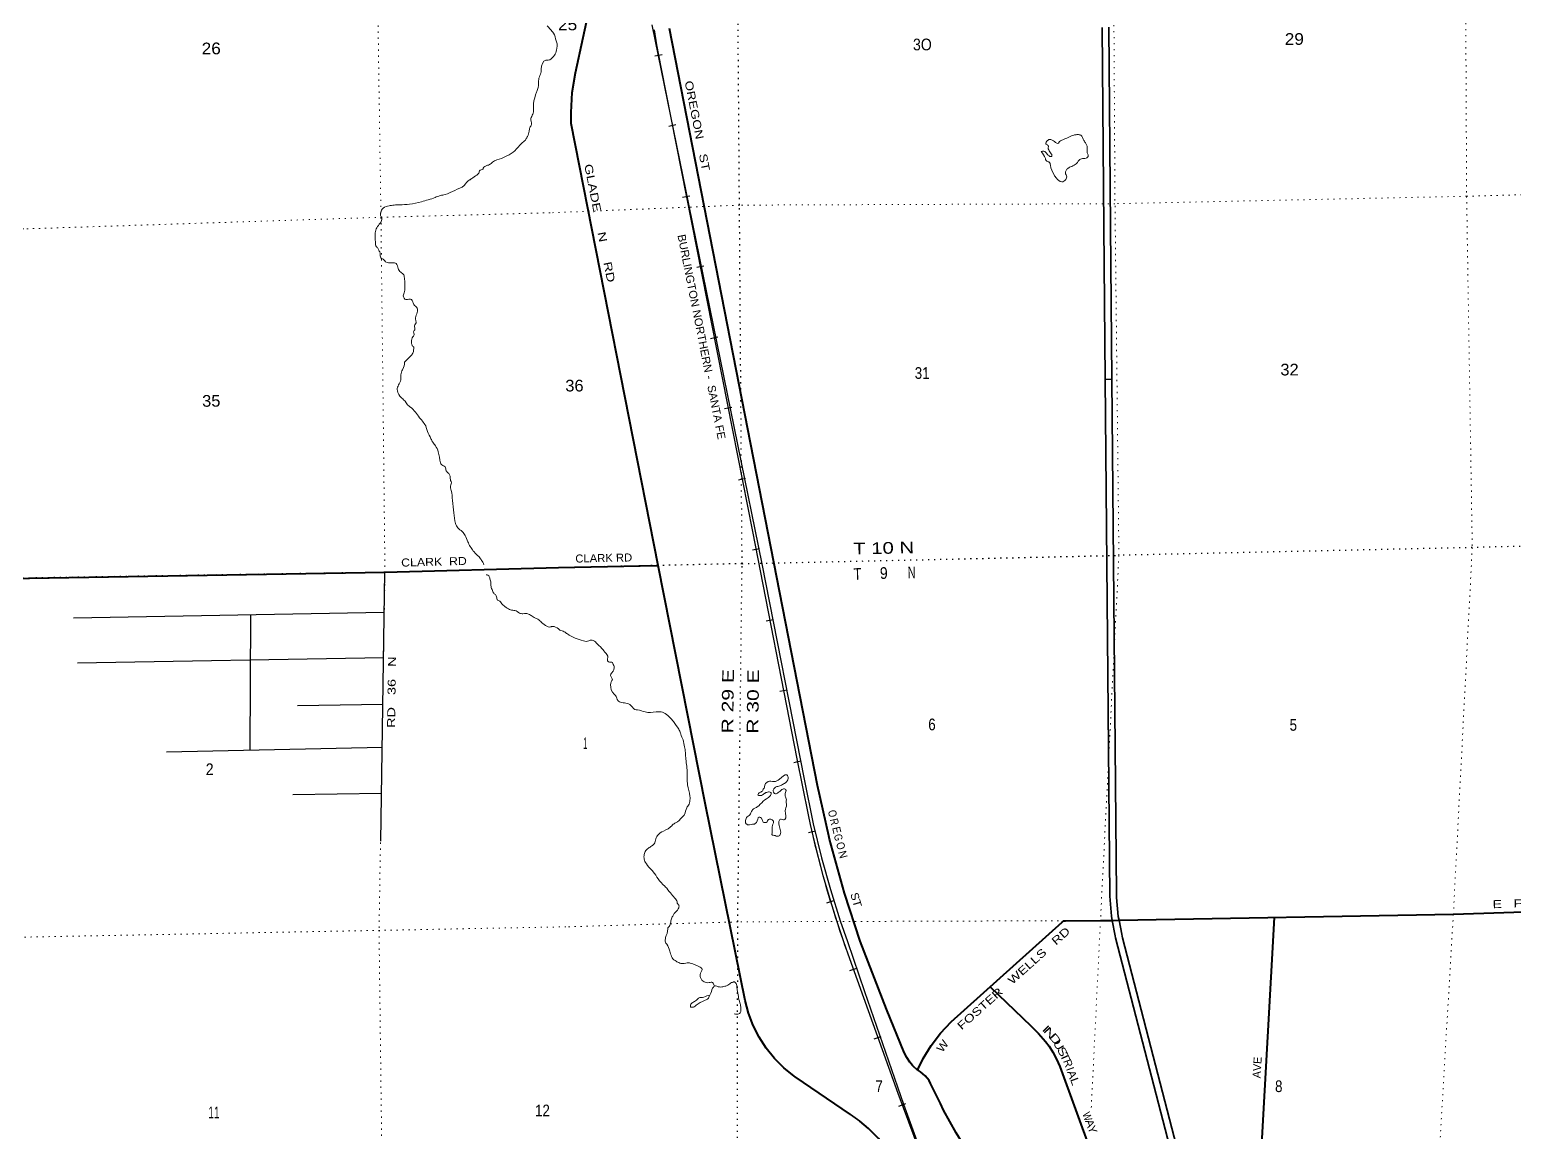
# Model space of a CAD drawing. Header units: feet. Extents: x 245918 to 509309, y -547785 to -360805.
# Drawn here: x 467288 to 489550, y -442994 to -426471 of the extents above; entities that cross this region are included whole.
import ezdxf
from ezdxf.enums import TextEntityAlignment as Align

# ---------------------------------------------------------------- set-up
doc = ezdxf.new("R2010")
doc.units = ezdxf.units.FT
doc.header["$LTSCALE"] = 60
doc.linetypes.add('DOTTED', pattern=[1.5, 0.3, -1.2])
for name, color, linetype, lineweight in [('20', 7, 'Continuous', 35), ('21', 7, 'Continuous', 25), ('26', 7, 'Continuous', 40), ('27', 7, 'Continuous', 13), ('29', 7, 'Continuous', 25), ('34', 7, 'Continuous', 25), ('39', 7, 'Continuous', 13), ('6', 7, 'DOTTED', 25), ('7', 7, 'DOTTED', 13)]:
    doc.layers.add(name, color=color, linetype=linetype, lineweight=lineweight)
doc.layers.add('30', color=7, linetype='Continuous')

msp = doc.modelspace()

# ---------------------------------------------------------------- linework, layer by layer
at = {"layer": '20'}
for points in [[(483416.97, -431708.14), (483397, -429422.04), (483370.92, -426436.66)], [(483516.95, -431705.65), (483497, -429421.17), (483470.91, -426434.17)], [(483520.5, -439818.73), (483508.76, -439756.07), (483484.64, -439456.7), (483416.97, -431708.14)], [(483622.26, -439816.89), (483611.79, -439762.42), (483586.64, -439475.46), (483584.61, -439452.27), (483584.37, -439425.46), (483516.95, -431705.65)], [(485620.16, -447971.32), (485238.77, -446511.21), (484958.11, -445428.5), (483570.55, -440077.6), (483564.05, -440051.28), (483520.5, -439818.73)], [(485723.14, -447969.92), (485342.05, -446510.94), (485335.98, -446487.72), (485329.04, -446460.94), (485061.39, -445428.41), (485048.43, -445378.41), (483673.83, -440077.5), (483668.05, -440055.21), (483662.73, -440027.5), (483622.26, -439816.89)]]:
    msp.add_lwpolyline(points, dxfattribs=at)
at = {"layer": '21'}
msp.add_line((483416.97, -431708.14), (483516.95, -431705.65), dxfattribs=at)
at = {"layer": '26'}
for p, q in [((472615.87, -434601.84), (475217.29, -434532.44)), ((483520.5, -439818.73), (483622.26, -439816.89))]:
    msp.add_line(p, q, dxfattribs=at)
at = {"layer": '26', "lineweight": 35}
msp.add_line((479734.87, -442825.07), (479595.23, -442729.46), dxfattribs=at)
at = {"layer": '26'}
for points in [[(476714, -434500.6), (475409.57, -427876.31), (475405.56, -427712.1), (475422.5, -427413.85), (475470.53, -427119), (476163.23, -423932.83)], [(480602.92, -442059.23), (480593, -442052.2), (480546.78, -442011.58), (480528.12, -441991.35), (480505.12, -441966.4), (480485.85, -441941.35), (480440.61, -441873.02), (480402.48, -441799.81), (480137.14, -441151.43), (479740.8, -440131.91), (479506.52, -439410.46), (479283.05, -438599.6), (479276.17, -438574.64), (479270.55, -438549.6), (479102.05, -437798.47), (476881.94, -426452.74)], [(475217.29, -434532.44), (476688.31, -434501.14), (476714, -434500.6)], [(479595.23, -442729.46), (478764.33, -442160.52), (478750.44, -442150.55), (478597.33, -442026.84), (478457.99, -441887.8), (478333.95, -441734.96), (478226.56, -441569.99), (478137.01, -441394.71), (478066.26, -441211.02), (478015.11, -441020.94), (477420.27, -438087.24), (476714, -434500.6)], [(457979, -434857.94), (461922.18, -434771.43), (467286.62, -434688), (472615.87, -434601.84)], [(483622.26, -439816.89), (488635.99, -439726.23), (493923.19, -439549.59), (499021.4, -439485.68), (499111.11, -439485.6)], [(480602.92, -442059.23), (480614.99, -442034.48), (480685.92, -441888.95), (480806.59, -441691.61), (480947.23, -441507.96), (481106.29, -441340.03), (482769.89, -439846.33), (482795.14, -439823.65), (482819.89, -439823.58), (483344.25, -439821.92), (483520.5, -439818.73)], [(485950.25, -439774.79), (485704.14, -444154.94), (485718.87, -444645.46), (485755.66, -444983.91), (485786.86, -445132.97), (485817.07, -445232.48), (485864.77, -445312.84), (485963.12, -445450.42), (486020.65, -445515.33), (486739.14, -446222.35), (486882.66, -446386.96), (486930.03, -446454.4), (486956.08, -446538.24), (487012.93, -447177.63)], [(481689.05, -440816.78), (482301.95, -441398.07), (482416.69, -441515.59), (482522.21, -441632.12), (482575.85, -441703.78), (482631.32, -441795.46), (482686.79, -441896.79), (482736.3, -442006.1), (483693.62, -444639.46)], [(485520.17, -447972.69), (483203.56, -448004.38), (483178.54, -448004.72), (483169.33, -447979.78), (481692.84, -443981.66), (481595.01, -443744.69), (481388.58, -443341.86), (481179.62, -443002.08), (480990.37, -442662.31), (480943.66, -442563.37), (480802.59, -442271.91), (480797.25, -442260.84), (480774.33, -442220.4), (480747.31, -442182.57), (480716.48, -442147.78), (480682.18, -442116.4), (480644.79, -442088.78), (480643.2, -442087.78), (480602.92, -442059.23)], [(483543.49, -452559.27), (483538.71, -452192.71), (483537.71, -452161.77), (483523.52, -452013.82), (483493.94, -451868.16), (483449.3, -451726.39), (480358.03, -443627.26), (480263.05, -443436.08), (480148.6, -443255.88), (480015.94, -443088.63), (479866.53, -442936.17), (479734.87, -442825.07)]]:
    msp.add_lwpolyline(points, dxfattribs=at)
at = {"layer": '29'}
for p, q in [((472553.49, -438633.36), (472615.87, -434601.84)), ((467943.98, -435286.29), (472605.89, -435201.85)), ((470594.25, -437267.06), (470606.77, -435238.06)), ((468005.36, -435957.15), (472596.14, -435876.72)), ((471305.47, -436598.26), (472585.32, -436576.17)), ((469340.39, -437293.56), (472579.77, -437225.1)), ((471235.03, -437933.42), (472564.65, -437912.22))]:
    msp.add_line(p, q, dxfattribs=at)
at = {"layer": '34'}
for p, q in [((476661.11, -426862.54), (476769.75, -426841.76)), ((476870.72, -427914.42), (476979.23, -427892.95)), ((477078.92, -428980.07), (477187.43, -428958.6)), ((477289.6, -430031.38), (477398.11, -430009.91)), ((477497.8, -431097.03), (477606.31, -431075.56)), ((477708.49, -432148.34), (477816.99, -432126.87)), ((477915.53, -433214.12), (478024.07, -433192.82)), ((478124.33, -434265.76), (478232.89, -434244.55)), ((478329.9, -435331.91), (478438.46, -435310.71)), ((478537.99, -436383.74), (478646.55, -436362.54)), ((478743.99, -437450.25), (478852.38, -437428.21)), ((478964.6, -438501.13), (479072.28, -438475.85)), ((479241.41, -439553.88), (479347.57, -439522.8)), ((479587.79, -440571.53), (479691.88, -440534.11)), ((479952.66, -441594.18), (480056.75, -441556.76)), ((480319.86, -442602.15), (480423.55, -442563.65))]:
    msp.add_line(p, q, dxfattribs=at)
for points in [[(476618.98, -426396.49), (477172.41, -429110.56), (478264.35, -434476.58), (478902.69, -437700.73), (479035.93, -438372.76), (479163.01, -438882.42), (479295.63, -439355.93), (479442.23, -439825.23), (479552.65, -440136.6), (479807.24, -440885.21), (480393.11, -442571.91), (484088.17, -452731.02)], [(476619.06, -426396.53), (477172.49, -429110.59), (478264.42, -434476.61), (478902.76, -437700.76), (479036, -438372.78), (479163.07, -438882.45), (479295.69, -439355.96), (479442.29, -439825.26), (479552.72, -440136.62), (479807.3, -440885.23), (480393.17, -442571.93), (484088.21, -452731.03)], [(476649.94, -426470.74), (476687.64, -426696.75), (476751.54, -427030.85), (477828.56, -432473.93), (478126.54, -433992.29), (478791.16, -437395.17), (478962.38, -438237.09), (478992.93, -438382.94), (479052.95, -438638.62), (479115.31, -438891.88), (479182.42, -439145.07), (479229.54, -439309.81), (479309.34, -439582.26), (479394.91, -439851.36), (479485.18, -440119.14), (479555.42, -440320.09), (480306, -442407.96), (480849.71, -443872.41)]]:
    msp.add_lwpolyline(points, dxfattribs=at)
at = {"layer": '34', "lineweight": 13}
for points in [[(476648.86, -426470.91), (476686.56, -426696.94), (476750.47, -427031.06), (477827.49, -432474.14), (478125.47, -433992.5), (478790.09, -437395.38), (478961.31, -438237.31)], [(479578.66, -440387.98), (480304.97, -442408.33), (480848.68, -443872.78), (484074.62, -452720.31)]]:
    msp.add_lwpolyline(points, dxfattribs=at)
for centre, radius, start, end in [((493646.1, -435149.82), 15005.85, 191.87354, 196.09582), ((494823.81, -434839.44), 16223.46, 195.99587, 199.9992)]:
    msp.add_arc(centre, radius, start, end, dxfattribs=at)
at = {"layer": '39'}
for points in [[(475049.58, -426412.87), (475093.37, -426462.82), (475142.7, -426521.83), (475182.18, -426637.04), (475191.3, -426665.09), (475194.56, -426743.3), (475184.68, -426791.47), (475183.7, -426799.5), (475141.81, -426870.83), (475064.77, -426928.25), (475060.4, -426928.53)], [(475060.4, -426928.53), (475030.17, -426926.74), (474958.35, -427063.46), (474954.49, -427117.66), (474924.62, -427196.04), (474918.85, -427278.34), (474893.11, -427396.84), (474875.19, -427445.07), (474841.63, -427627.82), (474841.85, -427702.07), (474815.96, -427770.4), (474804.01, -427798.54), (474812.31, -427890.83), (474786.37, -427941.09), (474778.51, -427993.29), (474752.65, -428069.65), (474746.65, -428079.7), (474720.7, -428123.94), (474664.66, -428174.3), (474562.65, -428285.04), (474444.49, -428361.69), (474364.34, -428400.1), (474228.06, -428454.74), (474182.02, -428493.03), (474153.95, -428503.16), (474087.87, -428547.53), (474083.89, -428559.59), (474033.81, -428585.84), (474027.86, -428609.95), (473991.86, -428650.21), (473915.76, -428702.64), (473903.75, -428712.72), (473881.71, -428722.83), (473803.69, -428803.37), (473661.45, -428878.11), (473519.16, -428940.8), (473442.96, -428957.11), (473366.79, -428985.47), (473162.3, -429048.37), (472983.83, -429085.1), (472833.37, -429095.64), (472751.1, -429097.92), (472676.89, -429110.21), (472590.71, -429144.63), (472560.72, -429184.87), (472554.78, -429208.97), (472550.8, -429219.02), (472554.95, -429265.17), (472565.03, -429281.18), (472565.17, -429329.35), (472517.24, -429403.77), (472477.32, -429476.16), (472467.51, -429550.45), (472471.81, -429646.77), (472473.96, -429692.92), (472488.11, -429726.99), (472502.18, -429736.98), (472524.37, -429777.04), (472536.47, -429799.08), (472542.63, -429841.21), (472564.87, -429897.32), (472570.89, -429899.31), (472625.21, -429947.29), (472725.59, -429965.02), (472783.83, -429976.87), (472814.14, -430049.02), (472852.43, -430105.08), (472898.7, -430145.06), (472904.79, -430165.11), (472913.29, -430327.65), (472903.52, -430413.98), (472891.56, -430442.11), (472893.66, -430474.22), (472901.76, -430496.26), (472927.89, -430512.24), (473014.18, -430513.95), (473032.34, -430548.01), (473036.4, -430562.04), (473048.52, -430590.1), (473098.84, -430642.11), (473104.93, -430668.18), (473077.31, -430826.82), (473083.4, -430846.87), (473059.5, -430907.16), (473063.61, -430939.26), (473065.66, -430955.3), (473043.72, -430999.54), (473053.86, -431033.62), (473035.91, -431071.81), (473014.07, -431150.15), (473018.2, -431186.27), (473040.38, -431222.32), (473046.41, -431226.31), (473048.48, -431246.37), (473024.66, -431334.76), (473006.66, -431354.88), (472910.65, -431455.56)], [(482454.22, -428297.74), (482517.73, -428400.84), (482527.85, -428428.89), (482550.97, -428447.87), (482571.04, -428449.81), (482589.16, -428473.82), (482593.26, -428501.89), (482648.88, -428647.13), (482685.14, -428698.16), (482762.52, -428749.06), (482796.6, -428742.94), (482824.6, -428717.78), (482835.45, -428659.58), (482820.32, -428631.55), (482820.22, -428599.45), (482840.16, -428563.29), (482879.18, -428533.08), (482893.2, -428528.02), (482967.29, -428490.68), (483006.27, -428448.44), (483014.25, -428434.37), (483058.28, -428405.15), (483128.46, -428395.91), (483151.47, -428379.79), (483161.43, -428357.69), (483146.26, -428317.63), (483146.08, -428261.47), (483126.77, -428177.29), (483095.53, -428131.25), (483048.15, -428052.18), (482999.98, -428043.3), (482991.96, -428043.33), (482943.85, -428051.5), (482857.71, -428085.87), (482781.6, -428119.21), (482720.56, -428162.52), (482716.57, -428170.56), (482690.5, -428170.64), (482621.15, -428123.72), (482579.01, -428114.83), (482539.98, -428143.03), (482526.04, -428173.16), (482530.09, -428185.18), (482552.19, -428197.15), (482562.27, -428213.16), (482567.3, -428219.16), (482561.34, -428237.24), (482567.46, -428271.31), (482604.76, -428330.36), (482616.87, -428354.39), (482607.89, -428370.47), (482585.83, -428369.54), (482544.6, -428333.56), (482526.47, -428309.55), (482495.31, -428288.59), (482454.22, -428297.74)], [(472910.65, -431455.56), (472884.85, -431555.99), (472868.88, -431582.13), (472855.09, -431664.47), (472853.24, -431718.66), (472819.36, -431795.03), (472799.5, -431863.34), (472809.65, -431905.45), (472886.21, -432009.55), (472894.25, -432015.54), (472976.82, -432113.61), (472996.93, -432127.59), (473135.85, -432285.66), (473190.23, -432351.72), (473234.6, -432429.83), (473252.85, -432489.98), (473305.35, -432600.19), (473331.6, -432654.29), (473371.88, -432706.33), (473414.28, -432794.49), (473448.9, -432962.95), (473452.95, -432974.98), (473517.3, -433022.93), (473535.53, -433081.07), (473539.56, -433087.07), (473593.97, -433163.15), (473600.17, -433225.35), (473614.32, -433259.42), (473602.36, -433289.56), (473598.49, -433335.74), (473608.65, -433375.84), (473627.15, -433526.3), (473649.78, -433712.87), (473674.33, -433869.32), (473706.63, -433933.43), (473775.02, -433991.4), (473819.34, -434049.45), (473857.75, -434143.65), (473940.43, -434283.85), (473946.47, -434291.87), (474049.12, -434397.89), (474063.24, -434423.92), (474085.4, -434449.94), (474099.56, -434490.03), (474099.83, -434491.53)], [(474130.55, -434637.86), (474180.34, -434664.36), (474186.43, -434686.42), (474200.64, -434742.56), (474202.81, -434798.74), (474221.06, -434860.9), (474247.31, -434915), (474277.49, -434944.99), (474293.71, -434999.13), (474295.74, -435007.15), (474350.02, -435043.09), (474368.16, -435073.13), (474414.45, -435115.12), (474484.8, -435159.04), (474547.04, -435172.88), (474565.11, -435174.83), (474633.44, -435212.73), (474683.64, -435222.59), (474727.77, -435220.44), (474781.99, -435234.3), (474836.28, -435270.24), (474906.61, -435306.14), (474964.95, -435354.11), (475041.36, -435410.04), (475083.53, -435421.94), (475107.6, -435417.85), (475117.62, -435415.8), (475151.74, -435415.69), (475236.76, -435467.08)], [(475236.76, -435467.08), (475302.78, -435493.77), (475351.01, -435525.71), (475468.55, -435589.51), (475590.01, -435629.23), (475630.16, -435639.13), (475710.32, -435617.82), (475758.51, -435634.71), (475807.81, -435685.7), (475851.05, -435723.67), (475897.36, -435780.68), (475955.77, -435857.71), (475959.85, -435879.76), (475951.96, -435921.9), (475957.02, -435933.92), (475983.14, -435949.88), (476025.27, -435954.76), (476039.4, -435982.79), (476050.53, -436012.84), (476045.68, -436065), (476021.73, -436102.18), (476001.76, -436128.32), (476006.91, -436170.42), (476025.07, -436206.47), (476008.14, -436242.62), (475999.26, -436286.77), (476049.85, -436428.01), (476071.97, -436445.99), (476111.34, -436529.09), (476117.38, -436535.09), (476145.5, -436549.04), (476228.78, -436561.81), (476268.93, -436574.72), (476330.28, -436629.68), (476364.47, -436659.65), (476402.58, -436662.54), (476518.01, -436695.26), (476680.46, -436693.74), (476778.76, -436700.45), (476818.93, -436720.38), (476888.31, -436777.31), (476939.65, -436840.33), (477020.24, -436953.39), (477048.51, -437014.47), (477051.56, -437026.49), (477084.93, -437114.63), (477106.32, -437218.86), (477121.62, -437301.04), (477124.87, -437376.24), (477148.61, -437588.76), (477152.26, -437789.3), (477187.89, -437955.65), (477187.15, -438037.89), (477177.25, -438078.03), (477140.32, -438131.3), (477107.54, -438229.67), (477070.57, -438272.91), (476973.57, -438358.46), (476929.53, -438383.67), (476919.54, -438395.74), (476790.45, -438480.38), (476701.41, -438545.85), (476670.55, -438616.14), (476659.65, -438657.29), (476615.67, -438703.56), (476566.64, -438734.8), (476518.66, -438784.09), (476499.81, -438848.33), (476500.94, -438886.44), (476520.19, -438948.55), (476591.68, -439039.57), (476638.97, -439090.56), (476710.5, -439195.63), (476811.14, -439306.62), (476819.18, -439314.61), (476896.7, -439407.63), (476958.1, -439480.63), (476995.39, -439539.68), (476995.43, -439551.71), (477020.62, -439589.74), (477013.78, -439645.92), (476951.83, -439717.31), (476930.89, -439753.48), (476908.01, -439810.71), (476893.18, -439876.94), (476877.24, -439911.09), (476857.25, -439931.21), (476856.3, -439947.25), (476823.62, -440076.72), (476822.84, -440144.91), (476835.96, -440170.94), (476839.99, -440176.94), (476887.44, -440278.07), (476898.6, -440318.15), (476933.94, -440395.25), (476966.11, -440421.22)], [(478206.68, -437939.37), (478216.63, -437915.27), (478262.68, -437889.05), (478281.67, -437869.94), (478285.62, -437851.88), (478303.62, -437835.78), (478305.57, -437817.72), (478362.48, -437738.32), (478402.57, -437732.17), (478452.73, -437737.03), (478533.85, -437703.68), (478642.95, -437639.15), (478658.05, -437659.16), (478647.24, -437727.38), (478611.26, -437764.6), (478601.24, -437768.64), (478550.19, -437797.89), (478492.08, -437814.12), (478454.05, -437837.3), (478437.13, -437877.47), (478449.27, -437911.52), (478469.36, -437923.49), (478513.43, -437904.3), (478554.42, -437866.06), (478580.44, -437850.94), (478624.59, -437858.82), (478629.65, -437873.85), (478621.72, -437902.95), (478618.88, -437955.11), (478634.1, -438010.21), (478630.2, -438047.33), (478632.24, -438057.35), (478637.34, -438084.41), (478616.58, -438177.74), (478612.98, -438306.11), (478592.94, -438312.19), (478557.81, -438303.27), (478538.77, -438307.34), (478520.86, -438349.52), (478547.47, -438517.9), (478534.52, -438546.02), (478498.45, -438557.17), (478434.23, -438542.33), (478426.2, -438542.36), (478419.07, -438506.28), (478419.81, -438424.05), (478419.79, -438418.03), (478440.59, -438336.74), (478436.54, -438324.72), (478403.38, -438303.76), (478377.31, -438303.85), (478359.29, -438313.93), (478344.34, -438343.06), (478310.28, -438353.2), (478286.19, -438344.25), (478268.99, -438298.18), (478248.87, -438276.18), (478228.79, -438270.22), (478185.93, -438351.59), (478173.94, -438363.66), (478133.87, -438378.83), (478127.86, -438378.85), (478081.75, -438387.02), (478029.55, -438370.14), (478026.34, -438305.97), (478036.28, -438277.86), (478063.28, -438255.71), (478085.29, -438236.59), (478120.18, -438172.3), (478150.17, -438143.12), (478196.22, -438118.91), (478287.2, -438032.38), (478386.24, -437958.86), (478401.22, -437936.75), (478405.13, -437906.65), (478391.06, -437896.67), (478340.93, -437899.84), (478314.89, -437909.95), (478304.88, -437916), (478262.86, -437945.21), (478234.79, -437949.31), (478207.68, -437939.37)], [(476966.11, -440421.22), (477023.37, -440452.12), (477083.58, -440466.97), (477165.77, -440453.68), (477193.87, -440459.6), (477339.46, -440519.3), (477367.6, -440538.27), (477348.78, -440611.53), (477345.97, -440675.72), (477367.15, -440712.75), (477373.19, -440718.75), (477433.46, -440750.65), (477475.57, -440751.52), (477527.72, -440750.35), (477552.92, -440792.38), (477570.99, -440800.35), (477651.27, -440817.14), (477713.41, -440805.91), (477757.47, -440788.72), (477812.51, -440751.45), (477836.72, -440742.76), (477843.96, -440737.93), (477886.82, -440779.59), (477891.65, -440830.3), (477898.29, -440858.67), (477936.81, -441052.89), (477946.59, -441080.84), (477950.21, -441148.45), (477952.63, -441184.68), (477922.44, -441219.69), (477853.11, -441220.62)], [(477481.22, -440950.05), (477461.15, -440946.1), (477377.01, -440973.44), (477324.88, -440978.62), (477287.89, -441015.85), (477257.87, -441033.99), (477211.83, -441063.22), (477197.87, -441085.32), (477198.96, -441113.4), (477211.01, -441119.38), (477253.1, -441112.22), (477310.12, -441066.92), (477442.28, -441003.32), (477457.29, -440992.24), (477482.22, -440949.04)], [(477567.38, -440799.16), (477556.97, -440804.4), (477526.99, -440836.59), (477493.19, -440929.95), (477481.22, -440950.05)]]:
    msp.add_spline(points, degree=3, dxfattribs=at)
at = {"layer": '6'}
for p, q in [((488919.17, -434231.77), (483620.87, -434347.91)), ((494227.73, -434093.69), (488919.17, -434231.77)), ((472615.87, -434601.84), (475217.29, -434532.44)), ((477970.75, -434472.97), (475217.29, -434532.44)), ((477970.75, -434472.97), (483620.87, -434347.91))]:
    msp.add_line(p, q, dxfattribs=at)
for points in [[(477898.33, -445238.4), (477905.43, -439840.18), (477970.75, -434472.97), (477931.21, -429099.8), (477889.95, -423736.84), (477860.12, -418422.05)], [(472615.87, -434601.84), (467286.62, -434688), (461922.18, -434771.43), (456615.28, -434888.01), (451262.69, -434974.13)]]:
    msp.add_lwpolyline(points, dxfattribs=at)
at = {"layer": '7'}
for p, q in [((483530.94, -423791.19), (483562, -429078.42)), ((472475.37, -423979.5), (472555.68, -429281.94)), ((488834.44, -428966.92), (483562, -429078.42)), ((488834.44, -428966.92), (494110.71, -428821.23)), ((477931.21, -429099.8), (475107.54, -429214.1)), ((483562, -429078.42), (477931.21, -429099.8)), ((483620.87, -434347.91), (483562, -429078.42)), ((472555.68, -429281.94), (475107.54, -429214.1)), ((472555.68, -429281.94), (472615.87, -434601.84)), ((488919.17, -434231.77), (488635.99, -439726.23)), ((483620.87, -434347.91), (483344.25, -439821.92)), ((472615.87, -434601.84), (472526.6, -439969.44)), ((488635.99, -439726.23), (493923.19, -439549.59)), ((477905.43, -439840.18), (475328.36, -439914.73)), ((483206.6, -442622.89), (483344.25, -439821.92)), ((483344.25, -439821.92), (488635.99, -439726.23)), ((475328.36, -439914.73), (467202.98, -440069.59)), ((472526.6, -439969.44), (472593.58, -445353.98))]:
    msp.add_line(p, q, dxfattribs=at)
for points in [[(494072.3, -423534.19), (488809.63, -423672.08), (488834.44, -428966.92)], [(488835.21, -428966.92), (488834.44, -428966.92), (488919.17, -434231.77)], [(456564.6, -429594.78), (467245.58, -429455.04), (472555.68, -429281.94)], [(483344.25, -439821.92), (482468.65, -439824.86), (477905.43, -439840.18)], [(488635.99, -439726.23), (488471.31, -442511.52), (488317.61, -445242.53)]]:
    msp.add_lwpolyline(points, dxfattribs=at)

# ---------------------------------------------------------------- texts
at = {"layer": '27'}
for s, rotation, width, p in [('OREGON    ST', 281.072, 1.25, (477108.85, -427247.85)), ('GLADE     N     RD', 281.14, 1.35, (475602.45, -428495.07)), ('CLARK  RD', 1.528, 1.15, (472859.97, -434517.27)), ('CLARK RD', 1.237, 1.05, (475471.41, -434456.93)), ('E   FOSTER   WELLS   RD', 1.913, 1.3, (489226.33, -439636.47)), ('FOSTER   WELLS   RD', 41.92, 1.3, (481262.72, -441468.2)), ('W', 53.516, 1.15, (480972.89, -441806.93))]:
    msp.add_text(s, height=120, rotation=rotation, dxfattribs=dict(at, width=width)).set_placement(p)
for s, rotation, width, p in [('O', 281.997, 0.85, (479268.43, -438230.16)), ('R', 282.297, 0.85, (479297.46, -438353.78)), ('E', 283.197, 0.95, (479331.63, -438479.77)), ('G', 282.886, 0.8, (479356.12, -438589.02)), ('O', 284.709, 0.9, (479392.3, -438716.5)), ('N', 285.509, 0.95, (479425.17, -438847.25)), ('S', 287.34, 1.05, (479607.61, -439477.65)), ('T', 286.34, 1.2, (479637.6, -439579.63)), ('I', 314.314, 1.45, (482481.29, -441483.97)), ('N', 312.161, 1.6, (482543.43, -441547.6)), ('D', 312.161, 1.6, (482624.36, -441638.89)), ('U', 301.176, 1.3, (482664.75, -441715.5)), ('S', 298.697, 1.3, (482721.43, -441814.27)), ('T', 294.367, 1.35, (482758.49, -441890.85)), ('A', 289.978, 1.15, (482862.91, -442147.67)), ('L', 289.978, 1.25, (482905.99, -442252.91)), ('W', 289.978, 0.85, (483091.23, -442777.56)), ('A', 289.978, 1.15, (483130.95, -442881.37)), ('Y', 289.978, 1.1, (483168.09, -442973.27))]:
    msp.add_text(s, height=120, rotation=rotation, dxfattribs=dict(at, width=width)).set_placement(p, align=Align.CENTER)
msp.add_text('AVE', height=120, rotation=86.784, dxfattribs=at).set_placement((485744.62, -442186.71))
for s, p in [('R', (482802.72, -441980.32)), ('I', (482833.54, -442063.87))]:
    msp.add_text(s, height=120, rotation=289.978, dxfattribs=at).set_placement(p, align=Align.CENTER)
at = {"layer": '30', "width": 1.35}
msp.add_text('RD   36   N', height=120, rotation=89.114, dxfattribs=at).set_placement((472766.09, -436935.15))
at = {"layer": '34', "width": 1.05}
msp.add_text('BURLINGTON NORTHERN -  SANTA FE', height=120, rotation=281.193, dxfattribs=at).set_placement((477001.06, -429551.69))
at = {"layer": '6'}
for s, rotation, width, p in [('T 10 N', 1.268, 1.3, (479638.67, -434335.43)), ('9', 1.268, 0.9, (480038.6, -434702.27)), ('N', 1.268, 0.7, (480455.73, -434692.66)), ('T', 1.268, 0.85, (479642.55, -434716.29)), ('R 29 E', 89.303, 1.35, (477836.72, -437018.6)), ('R 30 E', 89.303, 1.35, (478213.75, -437023.29))]:
    msp.add_text(s, height=175, rotation=rotation, dxfattribs=dict(at, width=width)).set_placement(p)
at = {"layer": '7'}
for s, rotation, width, p in [('25', 0.028, 1.1, (475211.14, -426479.74)), ('29', 0.028, 1.1, (486107.43, -426698.1)), ('26', 0.314, 1.1, (469867.73, -426840.12)), ('3O', 0.027, 0.9, (480533.08, -426780.15)), ('31', 0.026, 0.85, (480559.57, -431703.46)), ('32', 0.027, 1.05, (486041.97, -431652.17)), ('36', 0.027, 1.05, (475319.79, -431892.23)), ('35', 0.315, 1.05, (469874.68, -432121.18)), ('6', 0.025, 0.85, (480762.23, -436969.76)), ('5', 0.025, 0.85, (486180.47, -436976.35)), ('1', 0.021, 0.4, (475588.78, -437250.59)), ('2', 0.315, 0.9, (469928.88, -437641.7)), ('7', 0.025, 0.85, (479970.03, -442391.01)), ('8', 0.025, 0.85, (485962.02, -442391.59)), ('11', 0.316, 0.65, (469967.07, -442784.85))]:
    msp.add_text(s, height=175.5, rotation=rotation, dxfattribs=dict(at, width=width)).set_placement(p)
at = {"layer": '7', "width": 0.85}
msp.add_text('12', height=175, dxfattribs=at).set_placement((474866.88, -442754.69))

doc.saveas('drawing.dxf')
